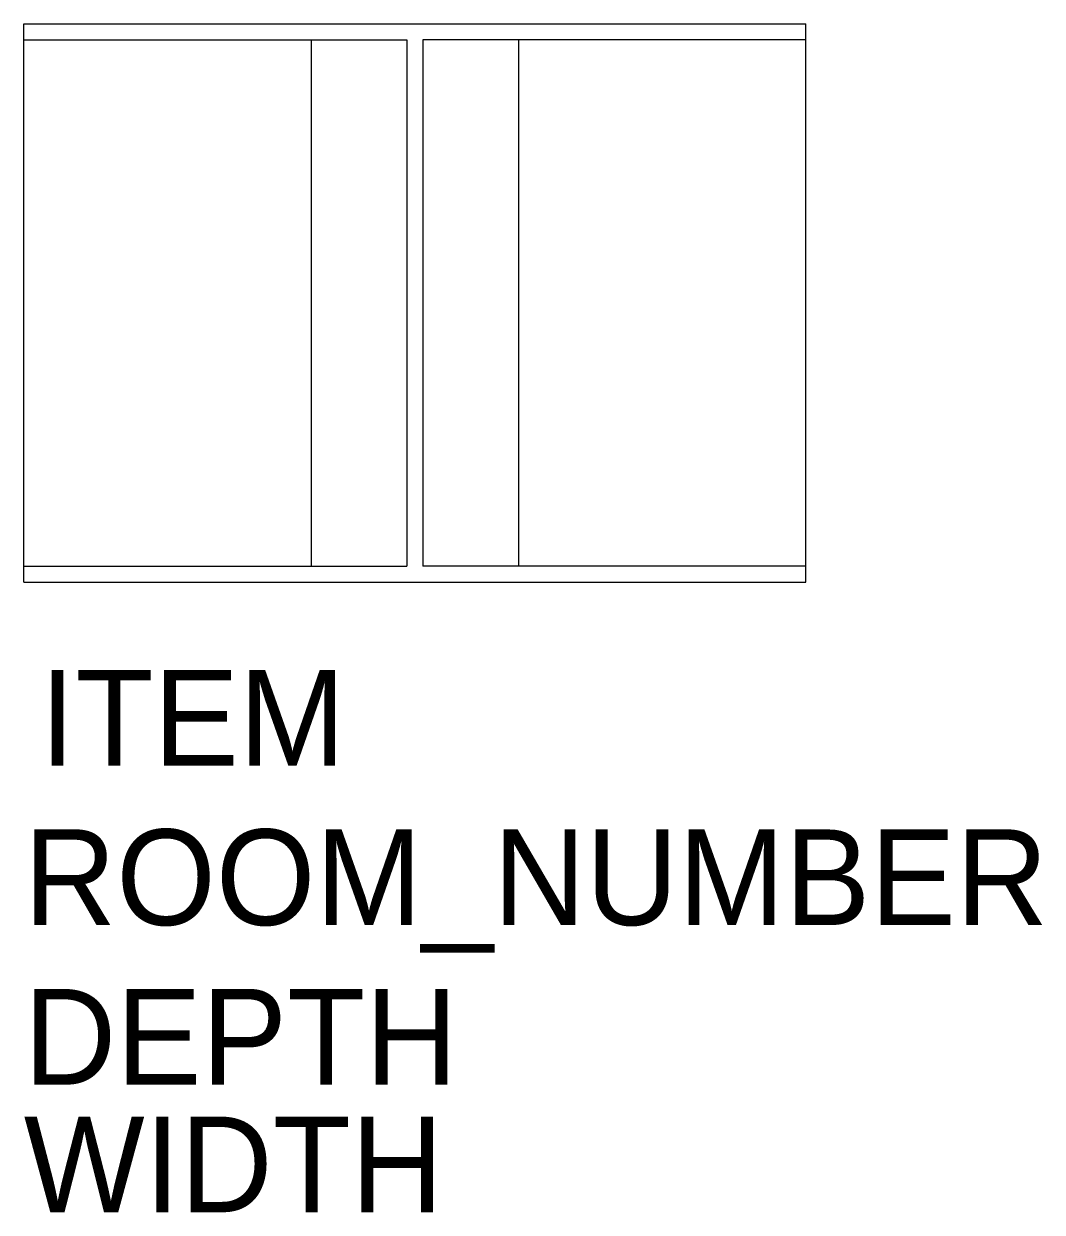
# Model space of a CAD drawing. Extents: x 0 to 1.62, y -1 to 0.89.
import ezdxf

# ---------------------------------------------------------------- set-up
doc = ezdxf.new("R2010")
doc.units = 0
doc.header["$LTSCALE"] = 40
doc.layers.get('0').update_dxf_attribs({"color": 1, "linetype": 'CONTINUOUS'})

msp = doc.modelspace()

# ---------------------------------------------------------------- linework, layer by layer
at = {"color": 0, "linetype": 'BYBLOCK'}
for p, q in [((0, 0), (0, 0.889)), ((0, 0.889), (1.2446, 0.889)), ((1.2446, 0), (1.2446, 0.889)), ((0, 0.8636), (0.6096, 0.8636)), ((0.4572, 0.8636), (0.4572, 0.0254)), ((0.6096, 0.8636), (0.6096, 0.0254)), ((0.635, 0.8636), (0.635, 0.0254)), ((1.2446, 0.8636), (0.635, 0.8636)), ((0.7874, 0.8636), (0.7874, 0.0254)), ((0, 0.0254), (0.6096, 0.0254)), ((1.2446, 0.0254), (0.635, 0.0254)), ((0, 0), (1.2446, 0))]:
    msp.add_line(p, q, dxfattribs=at)

# ---------------------------------------------------------------- texts
for tag, p, s, flags in [('ITEM', (0.0254, -0.2921), 'STUDY CARREL - DOUBLE', 3), ('ROOM_NUMBER', (0, -0.5461), '', 1), ('DEPTH', (0, -0.8001), '49', 3), ('WIDTH', (0, -1.0033), '34', 3)]:
    msp.add_attdef(tag, p, s, height=0.1524, dxfattribs=dict(at, flags=flags))

doc.saveas('drawing.dxf')
